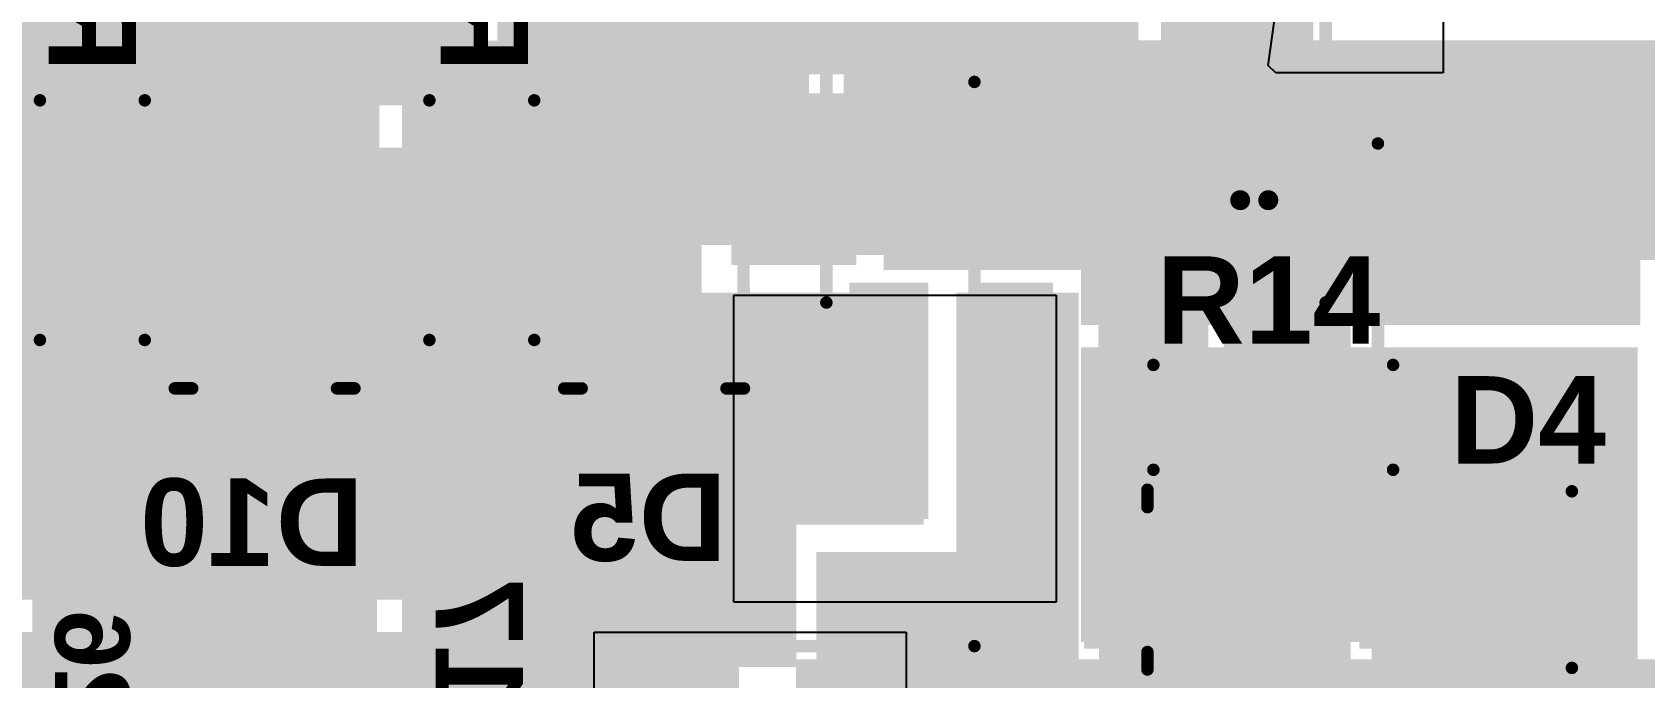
# Model space of a CAD drawing. Header units: millimetres. Extents: x -1.46 to 1.41, y -0.13 to 2.68.
# Drawn here: x 0.405 to 1.051, y 1.408 to 1.666 of the extents above; entities that cross this region are included whole.
import ezdxf

# ---------------------------------------------------------------- set-up
doc = ezdxf.new("R2010")
doc.units = ezdxf.units.MM
doc.header["$MEASUREMENT"] = 0
for name, color, linetype in [('BottomLayer', 5, 'Continuous'), ('BottomOverlay', 54, 'Continuous'), ('BottomPaste', 16, 'Continuous'), ('BottomSolder', 6, 'Continuous'), ('Mechanical2', 216, 'Continuous'), ('TopLayer', 1, 'Continuous'), ('TopOverlay', 2, 'Continuous'), ('TopPaste', 8, 'Continuous'), ('TopSolder', 216, 'Continuous'), ('ViaHoleLayer', 16, 'Continuous')]:
    doc.layers.add(name, color=color, linetype=linetype)
doc.styles.add('Arial', font='arialbd.ttf', dxfattribs={"height": 0.2})

# ---------------------------------------------------------------- blocks, each defined once
blk = doc.blocks.new('CRS01_TE85L_Q_M__B_5')
at = {"layer": 'BottomLayer'}
for points in [[(-0.07874, 0.02362), (-0.0315, 0.02362), (-0.0315, -0.02362), (-0.07874, -0.02362)], [(0.0315, 0.02362), (0.07874, 0.02362), (0.07874, -0.02362), (0.0315, -0.02362)]]:
    blk.add_hatch(color=5, dxfattribs=at).paths.add_polyline_path(points)
at = {"layer": 'BottomOverlay'}
for points in [[(-0.11561, -0.038), (-0.08061, -0.038), (-0.08061, 0.038), (-0.11561, 0.038)], [(-0.08561, 0.025), (-0.058, 0.025), (-0.058, 0.03638), (-0.08561, 0.03638)], [(-0.08561, -0.03638), (-0.058, -0.03638), (-0.058, -0.025), (-0.08561, -0.025)]]:
    blk.add_hatch(color=54, dxfattribs=at).paths.add_polyline_path(points)
at = {"layer": 'BottomPaste'}
for points in [[(-0.07874, 0.02362), (-0.0315, 0.02362), (-0.0315, -0.02362), (-0.07874, -0.02362)], [(0.0315, 0.02362), (0.07874, 0.02362), (0.07874, -0.02362), (0.0315, -0.02362)]]:
    blk.add_hatch(color=16, dxfattribs=at).paths.add_polyline_path(points)
at = {"layer": 'BottomSolder'}
for points in [[(-0.08274, 0.02762), (-0.0275, 0.02762), (-0.0275, -0.02762), (-0.08274, -0.02762)], [(0.0275, 0.02762), (0.08274, 0.02762), (0.08274, -0.02762), (0.0275, -0.02762)]]:
    blk.add_hatch(color=6, dxfattribs=at).paths.add_polyline_path(points)
at = {"layer": 'BottomOverlay', "const_width": 0.005}
for points in [[(-0.11261, 0.03538), (0.05739, 0.036)], [(0.05739, 0.029), (0.05739, 0.036)], [(0.05739, -0.036), (0.05739, -0.029)], [(0.05739, -0.036), (-0.11261, -0.03538)]]:
    blk.add_lwpolyline(points, dxfattribs=at)
at = {"layer": 'BottomOverlay', "const_width": 0.0025}
for points in [[(-0.11386, 0.03538, 1), (-0.11136, 0.03538, 1)], [(0.05614, 0.036, 1), (0.05864, 0.036, 1)], [(0.05614, 0.036, 1), (0.05864, 0.036, 1)], [(0.05614, 0.029, 1), (0.05864, 0.029, 1)], [(0.05614, -0.029, 1), (0.05864, -0.029, 1)], [(-0.11386, -0.03538, 1), (-0.11136, -0.03538, 1)], [(0.05614, -0.036, 1), (0.05864, -0.036, 1)], [(0.05614, -0.036, 1), (0.05864, -0.036, 1)]]:
    blk.add_lwpolyline(points, format="xyb", close=True, dxfattribs=at)
blk = doc.blocks.new('CRS01_TE85L_Q_M__6')
at = {"layer": 'TopLayer'}
for points in [[(-0.07874, 0.02362), (-0.0315, 0.02362), (-0.0315, -0.02362), (-0.07874, -0.02362)], [(0.0315, 0.02362), (0.07874, 0.02362), (0.07874, -0.02362), (0.0315, -0.02362)]]:
    blk.add_hatch(color=1, dxfattribs=at).paths.add_polyline_path(points)
at = {"layer": 'TopOverlay'}
for points in [[(-0.11561, -0.038), (-0.08061, -0.038), (-0.08061, 0.038), (-0.11561, 0.038)], [(-0.08561, 0.025), (-0.058, 0.025), (-0.058, 0.03638), (-0.08561, 0.03638)], [(-0.08561, -0.03638), (-0.058, -0.03638), (-0.058, -0.025), (-0.08561, -0.025)]]:
    blk.add_hatch(color=2, dxfattribs=at).paths.add_polyline_path(points)
at = {"layer": 'TopPaste'}
for points in [[(-0.07874, 0.02362), (-0.0315, 0.02362), (-0.0315, -0.02362), (-0.07874, -0.02362)], [(0.0315, 0.02362), (0.07874, 0.02362), (0.07874, -0.02362), (0.0315, -0.02362)]]:
    blk.add_hatch(color=8, dxfattribs=at).paths.add_polyline_path(points)
at = {"layer": 'TopSolder'}
for points in [[(-0.08274, 0.02762), (-0.0275, 0.02762), (-0.0275, -0.02762), (-0.08274, -0.02762)], [(0.0275, 0.02762), (0.08274, 0.02762), (0.08274, -0.02762), (0.0275, -0.02762)]]:
    blk.add_hatch(color=216, dxfattribs=at).paths.add_polyline_path(points)
at = {"layer": 'TopOverlay', "const_width": 0.005}
for points in [[(0.05739, 0.036), (-0.11261, 0.03538)], [(0.05739, 0.036), (0.05739, 0.029)], [(0.05739, -0.029), (0.05739, -0.036)], [(0.05739, -0.036), (-0.11261, -0.03538)]]:
    blk.add_lwpolyline(points, dxfattribs=at)
at = {"layer": 'TopOverlay', "const_width": 0.0025}
for points in [[(-0.11386, 0.03538, 1), (-0.11136, 0.03538, 1)], [(0.05614, 0.036, 1), (0.05864, 0.036, 1)], [(0.05614, 0.036, 1), (0.05864, 0.036, 1)], [(0.05614, 0.029, 1), (0.05864, 0.029, 1)], [(0.05614, -0.029, 1), (0.05864, -0.029, 1)], [(-0.11386, -0.03538, 1), (-0.11136, -0.03538, 1)], [(0.05614, -0.036, 1), (0.05864, -0.036, 1)], [(0.05614, -0.036, 1), (0.05864, -0.036, 1)]]:
    blk.add_lwpolyline(points, format="xyb", close=True, dxfattribs=at)
blk = doc.blocks.new('B4P_VH_FB_B_LF__SN__B_8')
at = {"layer": 'BottomOverlay', "const_width": 0.005}
for points in [[(-0.321, 0.293), (0.38006, 0.293)], [(0.38006, 0.293), (0.38006, -0.093)]]:
    blk.add_lwpolyline(points, dxfattribs=at)
at = {"layer": 'BottomOverlay', "const_width": 0.0025}
blk.add_lwpolyline([(0.37881, 0.293, 1), (0.38131, 0.293, 1)], format="xyb", close=True, dxfattribs=at)
blk.add_lwpolyline([(0.37881, 0.293, 1), (0.38131, 0.293, 1)], format="xyb", close=True, dxfattribs=at)
blk = doc.blocks.new('RES0603_B_28')
at = {"layer": 'BottomLayer'}
for points in [[(-0.045, -0.0175), (-0.045, 0.0175), (-0.015, 0.0175), (-0.015, -0.0175)], [(0.015, -0.0175), (0.015, 0.0175), (0.045, 0.0175), (0.045, -0.0175)]]:
    blk.add_hatch(color=5, dxfattribs=at).paths.add_polyline_path(points)
at = {"layer": 'BottomPaste'}
for points in [[(-0.045, -0.0175), (-0.045, 0.0175), (-0.015, 0.0175), (-0.015, -0.0175)], [(0.015, -0.0175), (0.015, 0.0175), (0.045, 0.0175), (0.045, -0.0175)]]:
    blk.add_hatch(color=16, dxfattribs=at).paths.add_polyline_path(points)
at = {"layer": 'BottomSolder'}
for points in [[(-0.049, -0.0215), (-0.049, 0.0215), (-0.011, 0.0215), (-0.011, -0.0215)], [(0.011, -0.0215), (0.011, 0.0215), (0.049, 0.0215), (0.049, -0.0215)]]:
    blk.add_hatch(color=6, dxfattribs=at).paths.add_polyline_path(points)
at = {"layer": 'BottomOverlay', "const_width": 0.005}
for points in [[(-0.048, -0.021), (-0.048, 0.021)], [(0.048, 0.021), (-0.048, 0.021)], [(0.048, -0.021), (0.048, 0.021)], [(0.048, -0.021), (-0.048, -0.021)]]:
    blk.add_lwpolyline(points, dxfattribs=at)
at = {"layer": 'BottomOverlay', "const_width": 0.0025}
for points in [[(-0.04925, 0.021, 1), (-0.04675, 0.021, 1)], [(-0.04925, 0.021, 1), (-0.04675, 0.021, 1)], [(0.04675, 0.021, 1), (0.04925, 0.021, 1)], [(0.04675, 0.021, 1), (0.04925, 0.021, 1)], [(-0.04925, -0.021, 1), (-0.04675, -0.021, 1)], [(-0.04925, -0.021, 1), (-0.04675, -0.021, 1)], [(0.04675, -0.021, 1), (0.04925, -0.021, 1)], [(0.04675, -0.021, 1), (0.04925, -0.021, 1)]]:
    blk.add_lwpolyline(points, format="xyb", close=True, dxfattribs=at)
blk = doc.blocks.new('RES0603_B_32')
at = {"layer": 'BottomLayer'}
for points in [[(-0.045, -0.0175), (-0.045, 0.0175), (-0.015, 0.0175), (-0.015, -0.0175)], [(0.015, -0.0175), (0.015, 0.0175), (0.045, 0.0175), (0.045, -0.0175)]]:
    blk.add_hatch(color=5, dxfattribs=at).paths.add_polyline_path(points)
at = {"layer": 'BottomPaste'}
for points in [[(-0.045, -0.0175), (-0.045, 0.0175), (-0.015, 0.0175), (-0.015, -0.0175)], [(0.015, -0.0175), (0.015, 0.0175), (0.045, 0.0175), (0.045, -0.0175)]]:
    blk.add_hatch(color=16, dxfattribs=at).paths.add_polyline_path(points)
at = {"layer": 'BottomSolder'}
for points in [[(-0.049, -0.0215), (-0.049, 0.0215), (-0.011, 0.0215), (-0.011, -0.0215)], [(0.011, -0.0215), (0.011, 0.0215), (0.049, 0.0215), (0.049, -0.0215)]]:
    blk.add_hatch(color=6, dxfattribs=at).paths.add_polyline_path(points)
at = {"layer": 'BottomOverlay', "const_width": 0.005}
for points in [[(-0.048, -0.021), (-0.048, 0.021)], [(0.048, 0.021), (-0.048, 0.021)], [(0.048, -0.021), (0.048, 0.021)], [(0.048, -0.021), (-0.048, -0.021)]]:
    blk.add_lwpolyline(points, dxfattribs=at)
at = {"layer": 'BottomOverlay', "const_width": 0.0025}
for points in [[(-0.04925, 0.021, 1), (-0.04675, 0.021, 1)], [(-0.04925, 0.021, 1), (-0.04675, 0.021, 1)], [(0.04675, 0.021, 1), (0.04925, 0.021, 1)], [(0.04675, 0.021, 1), (0.04925, 0.021, 1)], [(-0.04925, -0.021, 1), (-0.04675, -0.021, 1)], [(-0.04925, -0.021, 1), (-0.04675, -0.021, 1)], [(0.04675, -0.021, 1), (0.04925, -0.021, 1)], [(0.04675, -0.021, 1), (0.04925, -0.021, 1)]]:
    blk.add_lwpolyline(points, format="xyb", close=True, dxfattribs=at)
blk = doc.blocks.new('RES0603_33')
at = {"layer": 'TopLayer'}
for points in [[(-0.015, 0.0175), (-0.015, -0.0175), (-0.045, -0.0175), (-0.045, 0.0175)], [(0.045, 0.0175), (0.045, -0.0175), (0.015, -0.0175), (0.015, 0.0175)]]:
    blk.add_hatch(color=1, dxfattribs=at).paths.add_polyline_path(points)
at = {"layer": 'TopPaste'}
for points in [[(-0.015, 0.0175), (-0.015, -0.0175), (-0.045, -0.0175), (-0.045, 0.0175)], [(0.045, 0.0175), (0.045, -0.0175), (0.015, -0.0175), (0.015, 0.0175)]]:
    blk.add_hatch(color=8, dxfattribs=at).paths.add_polyline_path(points)
at = {"layer": 'TopSolder'}
for points in [[(-0.011, 0.0215), (-0.011, -0.0215), (-0.049, -0.0215), (-0.049, 0.0215)], [(0.049, 0.0215), (0.049, -0.0215), (0.011, -0.0215), (0.011, 0.0215)]]:
    blk.add_hatch(color=216, dxfattribs=at).paths.add_polyline_path(points)
at = {"layer": 'TopOverlay', "const_width": 0.005}
for points in [[(-0.048, 0.021), (0.048, 0.021)], [(-0.048, -0.021), (-0.048, 0.021)], [(0.048, -0.021), (0.048, 0.021)], [(-0.048, -0.021), (0.048, -0.021)]]:
    blk.add_lwpolyline(points, dxfattribs=at)
at = {"layer": 'TopOverlay', "const_width": 0.0025}
for points in [[(-0.04925, 0.021, 1), (-0.04675, 0.021, 1)], [(-0.04925, 0.021, 1), (-0.04675, 0.021, 1)], [(0.04675, 0.021, 1), (0.04925, 0.021, 1)], [(0.04675, 0.021, 1), (0.04925, 0.021, 1)], [(-0.04925, -0.021, 1), (-0.04675, -0.021, 1)], [(-0.04925, -0.021, 1), (-0.04675, -0.021, 1)], [(0.04675, -0.021, 1), (0.04925, -0.021, 1)], [(0.04675, -0.021, 1), (0.04925, -0.021, 1)]]:
    blk.add_lwpolyline(points, format="xyb", close=True, dxfattribs=at)
blk = doc.blocks.new('AO4882_MS_B_36')
at = {"layer": 'BottomLayer'}
for points in [[(-0.14567, 0.08681), (-0.05906, 0.08681), (-0.05906, 0.06319), (-0.14567, 0.06319)], [(0.05906, 0.08681), (0.14567, 0.08681), (0.14567, 0.06319), (0.05906, 0.06319)], [(-0.14567, 0.03681), (-0.05906, 0.03681), (-0.05906, 0.01319), (-0.14567, 0.01319)], [(0.05906, 0.03681), (0.14567, 0.03681), (0.14567, 0.01319), (0.05906, 0.01319)], [(-0.14567, -0.01319), (-0.05906, -0.01319), (-0.05906, -0.03681), (-0.14567, -0.03681)], [(0.05906, -0.01319), (0.14567, -0.01319), (0.14567, -0.03681), (0.05906, -0.03681)], [(-0.14567, -0.06319), (-0.05906, -0.06319), (-0.05906, -0.08681), (-0.14567, -0.08681)], [(0.05906, -0.06319), (0.14567, -0.06319), (0.14567, -0.08681), (0.05906, -0.08681)]]:
    blk.add_hatch(color=5, dxfattribs=at).paths.add_polyline_path(points)
at = {"layer": 'BottomPaste'}
for points in [[(-0.14567, 0.08681), (-0.05906, 0.08681), (-0.05906, 0.06319), (-0.14567, 0.06319)], [(0.05906, 0.08681), (0.14567, 0.08681), (0.14567, 0.06319), (0.05906, 0.06319)], [(-0.14567, 0.03681), (-0.05906, 0.03681), (-0.05906, 0.01319), (-0.14567, 0.01319)], [(0.05906, 0.03681), (0.14567, 0.03681), (0.14567, 0.01319), (0.05906, 0.01319)], [(-0.14567, -0.01319), (-0.05906, -0.01319), (-0.05906, -0.03681), (-0.14567, -0.03681)], [(0.05906, -0.01319), (0.14567, -0.01319), (0.14567, -0.03681), (0.05906, -0.03681)], [(-0.14567, -0.06319), (-0.05906, -0.06319), (-0.05906, -0.08681), (-0.14567, -0.08681)], [(0.05906, -0.06319), (0.14567, -0.06319), (0.14567, -0.08681), (0.05906, -0.08681)]]:
    blk.add_hatch(color=16, dxfattribs=at).paths.add_polyline_path(points)
at = {"layer": 'BottomSolder'}
for points in [[(-0.14967, 0.09081), (-0.05506, 0.09081), (-0.05506, 0.05919), (-0.14967, 0.05919)], [(0.05506, 0.09081), (0.14967, 0.09081), (0.14967, 0.05919), (0.05506, 0.05919)], [(-0.14967, 0.04081), (-0.05506, 0.04081), (-0.05506, 0.00919), (-0.14967, 0.00919)], [(0.05506, 0.04081), (0.14967, 0.04081), (0.14967, 0.00919), (0.05506, 0.00919)], [(-0.14967, -0.00919), (-0.05506, -0.00919), (-0.05506, -0.04081), (-0.14967, -0.04081)], [(0.05506, -0.00919), (0.14967, -0.00919), (0.14967, -0.04081), (0.05506, -0.04081)], [(-0.14967, -0.05919), (-0.05506, -0.05919), (-0.05506, -0.09081), (-0.14967, -0.09081)], [(0.05506, -0.05919), (0.14967, -0.05919), (0.14967, -0.09081), (0.05506, -0.09081)]]:
    blk.add_hatch(color=6, dxfattribs=at).paths.add_polyline_path(points)
at = {"layer": 'BottomOverlay', "const_width": 0.005}
for points in [[(-0.063, 0.1), (0.066, 0.1)], [(-0.063, -0.1), (0.066, -0.1)]]:
    blk.add_lwpolyline(points, dxfattribs=at)
at = {"layer": 'BottomOverlay'}
for points, const_width in [([(-0.06425, 0.1, 1), (-0.06175, 0.1, 1)], 0.0025), ([(0.06475, 0.1, 1), (0.06725, 0.1, 1)], 0.0025), ([(-0.15371, -0.077, 1), (-0.16836, -0.077, 1)], 0.01), ([(-0.17086, -0.077, 1), (-0.16586, -0.077, 1)], 0.005), ([(-0.15621, -0.077, 1), (-0.15121, -0.077, 1)], 0.005), ([(-0.06425, -0.1, 1), (-0.06175, -0.1, 1)], 0.0025), ([(0.06475, -0.1, 1), (0.06725, -0.1, 1)], 0.0025)]:
    blk.add_lwpolyline(points, format="xyb", close=True, dxfattribs=dict(at, const_width=const_width))
blk = doc.blocks.new('AO4882_MS_B_37')
at = {"layer": 'BottomLayer'}
for points in [[(-0.14567, 0.08681), (-0.05906, 0.08681), (-0.05906, 0.06319), (-0.14567, 0.06319)], [(0.05906, 0.08681), (0.14567, 0.08681), (0.14567, 0.06319), (0.05906, 0.06319)], [(-0.14567, 0.03681), (-0.05906, 0.03681), (-0.05906, 0.01319), (-0.14567, 0.01319)], [(0.05906, 0.03681), (0.14567, 0.03681), (0.14567, 0.01319), (0.05906, 0.01319)], [(-0.14567, -0.01319), (-0.05906, -0.01319), (-0.05906, -0.03681), (-0.14567, -0.03681)], [(0.05906, -0.01319), (0.14567, -0.01319), (0.14567, -0.03681), (0.05906, -0.03681)], [(-0.14567, -0.06319), (-0.05906, -0.06319), (-0.05906, -0.08681), (-0.14567, -0.08681)], [(0.05906, -0.06319), (0.14567, -0.06319), (0.14567, -0.08681), (0.05906, -0.08681)]]:
    blk.add_hatch(color=5, dxfattribs=at).paths.add_polyline_path(points)
at = {"layer": 'BottomPaste'}
for points in [[(-0.14567, 0.08681), (-0.05906, 0.08681), (-0.05906, 0.06319), (-0.14567, 0.06319)], [(0.05906, 0.08681), (0.14567, 0.08681), (0.14567, 0.06319), (0.05906, 0.06319)], [(-0.14567, 0.03681), (-0.05906, 0.03681), (-0.05906, 0.01319), (-0.14567, 0.01319)], [(0.05906, 0.03681), (0.14567, 0.03681), (0.14567, 0.01319), (0.05906, 0.01319)], [(-0.14567, -0.01319), (-0.05906, -0.01319), (-0.05906, -0.03681), (-0.14567, -0.03681)], [(0.05906, -0.01319), (0.14567, -0.01319), (0.14567, -0.03681), (0.05906, -0.03681)], [(-0.14567, -0.06319), (-0.05906, -0.06319), (-0.05906, -0.08681), (-0.14567, -0.08681)], [(0.05906, -0.06319), (0.14567, -0.06319), (0.14567, -0.08681), (0.05906, -0.08681)]]:
    blk.add_hatch(color=16, dxfattribs=at).paths.add_polyline_path(points)
at = {"layer": 'BottomSolder'}
for points in [[(-0.14967, 0.09081), (-0.05506, 0.09081), (-0.05506, 0.05919), (-0.14967, 0.05919)], [(0.05506, 0.09081), (0.14967, 0.09081), (0.14967, 0.05919), (0.05506, 0.05919)], [(-0.14967, 0.04081), (-0.05506, 0.04081), (-0.05506, 0.00919), (-0.14967, 0.00919)], [(0.05506, 0.04081), (0.14967, 0.04081), (0.14967, 0.00919), (0.05506, 0.00919)], [(-0.14967, -0.00919), (-0.05506, -0.00919), (-0.05506, -0.04081), (-0.14967, -0.04081)], [(0.05506, -0.00919), (0.14967, -0.00919), (0.14967, -0.04081), (0.05506, -0.04081)], [(-0.14967, -0.05919), (-0.05506, -0.05919), (-0.05506, -0.09081), (-0.14967, -0.09081)], [(0.05506, -0.05919), (0.14967, -0.05919), (0.14967, -0.09081), (0.05506, -0.09081)]]:
    blk.add_hatch(color=6, dxfattribs=at).paths.add_polyline_path(points)
at = {"layer": 'BottomOverlay', "const_width": 0.005}
for points in [[(-0.063, 0.1), (0.066, 0.1)], [(-0.063, -0.1), (0.066, -0.1)]]:
    blk.add_lwpolyline(points, dxfattribs=at)
at = {"layer": 'BottomOverlay'}
for points, const_width in [([(-0.06425, 0.1, 1), (-0.06175, 0.1, 1)], 0.0025), ([(0.06475, 0.1, 1), (0.06725, 0.1, 1)], 0.0025), ([(-0.15371, -0.077, 1), (-0.16836, -0.077, 1)], 0.01), ([(-0.17086, -0.077, 1), (-0.16586, -0.077, 1)], 0.005), ([(-0.15621, -0.077, 1), (-0.15121, -0.077, 1)], 0.005), ([(-0.06425, -0.1, 1), (-0.06175, -0.1, 1)], 0.0025), ([(0.06475, -0.1, 1), (0.06725, -0.1, 1)], 0.0025)]:
    blk.add_lwpolyline(points, format="xyb", close=True, dxfattribs=dict(at, const_width=const_width))
blk = doc.blocks.new('CRS01_TE85L_Q_M__B_43')
at = {"layer": 'BottomLayer'}
for points in [[(-0.07874, 0.02362), (-0.0315, 0.02362), (-0.0315, -0.02362), (-0.07874, -0.02362)], [(0.0315, 0.02362), (0.07874, 0.02362), (0.07874, -0.02362), (0.0315, -0.02362)]]:
    blk.add_hatch(color=5, dxfattribs=at).paths.add_polyline_path(points)
at = {"layer": 'BottomOverlay'}
for points in [[(-0.11559, -0.038), (-0.08059, -0.038), (-0.08059, 0.038), (-0.11559, 0.038)], [(-0.08561, 0.025), (-0.058, 0.025), (-0.058, 0.03638), (-0.08561, 0.03638)], [(-0.08561, -0.03638), (-0.058, -0.03638), (-0.058, -0.025), (-0.08561, -0.025)]]:
    blk.add_hatch(color=54, dxfattribs=at).paths.add_polyline_path(points)
at = {"layer": 'BottomPaste'}
for points in [[(-0.07874, 0.02362), (-0.0315, 0.02362), (-0.0315, -0.02362), (-0.07874, -0.02362)], [(0.0315, 0.02362), (0.07874, 0.02362), (0.07874, -0.02362), (0.0315, -0.02362)]]:
    blk.add_hatch(color=16, dxfattribs=at).paths.add_polyline_path(points)
at = {"layer": 'BottomSolder'}
for points in [[(-0.08274, 0.02762), (-0.0275, 0.02762), (-0.0275, -0.02762), (-0.08274, -0.02762)], [(0.0275, 0.02762), (0.08274, 0.02762), (0.08274, -0.02762), (0.0275, -0.02762)]]:
    blk.add_hatch(color=6, dxfattribs=at).paths.add_polyline_path(points)
at = {"layer": 'BottomOverlay', "const_width": 0.005}
for points in [[(-0.11261, 0.03538), (0.05739, 0.036)], [(0.05739, 0.029), (0.05739, 0.036)], [(0.05739, -0.036), (0.05739, -0.029)], [(0.05739, -0.036), (-0.11261, -0.03538)]]:
    blk.add_lwpolyline(points, dxfattribs=at)
at = {"layer": 'BottomOverlay', "const_width": 0.0025}
for points in [[(-0.11386, 0.03538, 1), (-0.11136, 0.03538, 1)], [(0.05614, 0.036, 1), (0.05864, 0.036, 1)], [(0.05614, 0.036, 1), (0.05864, 0.036, 1)], [(0.05614, 0.029, 1), (0.05864, 0.029, 1)], [(0.05614, -0.029, 1), (0.05864, -0.029, 1)], [(-0.11386, -0.03538, 1), (-0.11136, -0.03538, 1)], [(0.05614, -0.036, 1), (0.05864, -0.036, 1)], [(0.05614, -0.036, 1), (0.05864, -0.036, 1)]]:
    blk.add_lwpolyline(points, format="xyb", close=True, dxfattribs=at)
blk = doc.blocks.new('VT1H471MI135000CE0_106')
at = {"layer": 'TopLayer'}
for points in [[(-0.32461, 0.03445), (-0.08051, 0.03445), (-0.08051, -0.03445), (-0.32461, -0.03445)], [(0.08051, 0.03445), (0.32461, 0.03445), (0.32461, -0.03445), (0.08051, -0.03445)]]:
    blk.add_hatch(color=1, dxfattribs=at).paths.add_polyline_path(points)
at = {"layer": 'TopPaste'}
for points in [[(-0.32461, 0.03445), (-0.08051, 0.03445), (-0.08051, -0.03445), (-0.32461, -0.03445)], [(0.08051, 0.03445), (0.32461, 0.03445), (0.32461, -0.03445), (0.08051, -0.03445)]]:
    blk.add_hatch(color=8, dxfattribs=at).paths.add_polyline_path(points)
at = {"layer": 'TopSolder'}
for points in [[(-0.32861, 0.03845), (-0.07651, 0.03845), (-0.07651, -0.03845), (-0.32861, -0.03845)], [(0.07651, 0.03845), (0.32861, 0.03845), (0.32861, -0.03845), (0.07651, -0.03845)]]:
    blk.add_hatch(color=216, dxfattribs=at).paths.add_polyline_path(points)
at = {"layer": 'TopOverlay', "const_width": 0.005}
for points in [[(0.26758, -0.268), (0.26758, -0.042)], [(-0.13578, -0.268), (0.26758, -0.268)]]:
    blk.add_lwpolyline(points, dxfattribs=at)
at = {"layer": 'TopOverlay', "const_width": 0.0025}
for points in [[(0.26633, -0.042, 1), (0.26883, -0.042, 1)], [(0.26633, -0.268, 1), (0.26883, -0.268, 1)], [(0.26633, -0.268, 1), (0.26883, -0.268, 1)]]:
    blk.add_lwpolyline(points, format="xyb", close=True, dxfattribs=at)

msp = doc.modelspace()

# ---------------------------------------------------------------- hatches: boundary and pattern name
at = {"layer": 'BottomLayer'}
for points in [[(0.188, 1.60296), (0.544, 1.60296), (0.544, 1.66296), (0.188, 1.66296)], [(0.553, 1.60296), (0.712, 1.60296), (0.712, 1.66296), (0.553, 1.66296)], [(0.616, 1.581), (0.716, 1.581), (0.716, 1.66296), (0.616, 1.66296)], [(0.73, 1.577), (0.933, 1.577), (0.933, 1.663), (0.73, 1.663)], [(0.916, 1.62), (1.169, 1.62), (1.169, 1.663), (0.916, 1.663)], [(0.919, 1.575), (1.169, 1.575), (1.169, 1.638), (0.919, 1.638)], [(0.885, 1.419), (0.933, 1.419), (0.933, 1.627), (0.885, 1.627)], [(0.405, 1.411), (0.543, 1.411), (0.543, 1.59), (0.405, 1.59)], [(0.553, 1.423), (0.607, 1.423), (0.607, 1.589), (0.553, 1.589)], [(0.832, 1.435), (0.876, 1.435), (0.876, 1.564), (0.832, 1.564)], [(0.762, 1.469), (0.762, 1.562), (0.599, 1.562), (0.599, 1.469)], [(0.775, 1.419), (0.824, 1.419), (0.824, 1.562), (0.775, 1.562)], [(0.553, 1.412), (0.711, 1.412), (0.711, 1.555), (0.553, 1.555)], [(0.946, 1.337), (1.048, 1.337), (1.048, 1.507), (0.946, 1.507)], [(0.719, 1.339), (0.824, 1.339), (0.824, 1.458), (0.719, 1.458)], [(0.834, 1.339), (0.933, 1.339), (0.933, 1.426), (0.834, 1.426)]]:
    msp.add_hatch(color=5, dxfattribs=at).paths.add_polyline_path(points)
h = msp.add_hatch(color=5, dxfattribs=at)
edge = h.paths.add_edge_path()
edge.add_arc((0.701, 1.596), 0.01181, 0, 360)
h = msp.add_hatch(color=5, dxfattribs=at)
edge = h.paths.add_edge_path()
edge.add_arc((0.763, 1.594), 0.01181, 0, 360)
h = msp.add_hatch(color=5, dxfattribs=at)
edge = h.paths.add_edge_path()
edge.add_arc((0.78986, 1.594), 0.01181, 0, 360)
h = msp.add_hatch(color=5, dxfattribs=at)
edge = h.paths.add_edge_path()
edge.add_arc((0.81671, 1.594), 0.01181, 0, 360)
h = msp.add_hatch(color=5, dxfattribs=at)
edge = h.paths.add_edge_path()
edge.add_arc((0.84357, 1.594), 0.01181, 0, 360)
h = msp.add_hatch(color=5, dxfattribs=at)
edge = h.paths.add_edge_path()
edge.add_arc((0.87043, 1.594), 0.01181, 0, 360)
h = msp.add_hatch(color=5, dxfattribs=at)
edge = h.paths.add_edge_path()
edge.add_arc((0.89729, 1.594), 0.01181, 0, 360)
h = msp.add_hatch(color=5, dxfattribs=at)
edge = h.paths.add_edge_path()
edge.add_arc((0.92414, 1.594), 0.01181, 0, 360)
h = msp.add_hatch(color=5, dxfattribs=at)
edge = h.paths.add_edge_path()
edge.add_arc((0.951, 1.594), 0.01181, 0, 360)
h = msp.add_hatch(color=5, dxfattribs=at)
edge = h.paths.add_edge_path()
edge.add_arc((0.97786, 1.594), 0.01181, 0, 360)
h = msp.add_hatch(color=5, dxfattribs=at)
edge = h.paths.add_edge_path()
edge.add_arc((1.00471, 1.594), 0.01181, 0, 360)
h = msp.add_hatch(color=5, dxfattribs=at)
edge = h.paths.add_edge_path()
edge.add_arc((1.03157, 1.594), 0.01181, 0, 360)
h = msp.add_hatch(color=5, dxfattribs=at)
edge = h.paths.add_edge_path()
edge.add_arc((0.801, 1.543), 0.01181, 0, 360)
h = msp.add_hatch(color=5, dxfattribs=at)
edge = h.paths.add_edge_path()
edge.add_arc((0.801, 1.517), 0.01181, 0, 360)
h = msp.add_hatch(color=5, dxfattribs=at)
edge = h.paths.add_edge_path()
edge.add_arc((1.034, 1.484), 0.01181, 0, 360)
h = msp.add_hatch(color=5, dxfattribs=at)
edge = h.paths.add_edge_path()
edge.add_arc((1.034, 1.459), 0.01181, 0, 360)
h = msp.add_hatch(color=5, dxfattribs=at)
edge = h.paths.add_edge_path()
edge.add_arc((0.856, 1.45), 0.01181, 0, 360)
h = msp.add_hatch(color=5, dxfattribs=at)
edge = h.paths.add_edge_path()
edge.add_arc((1.034, 1.434), 0.01181, 0, 360)
at = {"layer": 'BottomSolder'}
h = msp.add_hatch(color=6, dxfattribs=at)
edge = h.paths.add_edge_path()
edge.add_arc((0.701, 1.596), 0.00591, 0, 360)
h = msp.add_hatch(color=6, dxfattribs=at)
edge = h.paths.add_edge_path()
edge.add_arc((0.763, 1.594), 0.00591, 0, 360)
h = msp.add_hatch(color=6, dxfattribs=at)
edge = h.paths.add_edge_path()
edge.add_arc((0.78986, 1.594), 0.00591, 0, 360)
h = msp.add_hatch(color=6, dxfattribs=at)
edge = h.paths.add_edge_path()
edge.add_arc((0.81671, 1.594), 0.00591, 0, 360)
h = msp.add_hatch(color=6, dxfattribs=at)
edge = h.paths.add_edge_path()
edge.add_arc((0.84357, 1.594), 0.00591, 0, 360)
h = msp.add_hatch(color=6, dxfattribs=at)
edge = h.paths.add_edge_path()
edge.add_arc((0.87043, 1.594), 0.00591, 0, 360)
h = msp.add_hatch(color=6, dxfattribs=at)
edge = h.paths.add_edge_path()
edge.add_arc((0.89729, 1.594), 0.00591, 0, 360)
h = msp.add_hatch(color=6, dxfattribs=at)
edge = h.paths.add_edge_path()
edge.add_arc((0.92414, 1.594), 0.00591, 0, 360)
h = msp.add_hatch(color=6, dxfattribs=at)
edge = h.paths.add_edge_path()
edge.add_arc((0.951, 1.594), 0.00591, 0, 360)
h = msp.add_hatch(color=6, dxfattribs=at)
edge = h.paths.add_edge_path()
edge.add_arc((0.97786, 1.594), 0.00591, 0, 360)
h = msp.add_hatch(color=6, dxfattribs=at)
edge = h.paths.add_edge_path()
edge.add_arc((1.00471, 1.594), 0.00591, 0, 360)
h = msp.add_hatch(color=6, dxfattribs=at)
edge = h.paths.add_edge_path()
edge.add_arc((1.03157, 1.594), 0.00591, 0, 360)
h = msp.add_hatch(color=6, dxfattribs=at)
edge = h.paths.add_edge_path()
edge.add_arc((0.801, 1.543), 0.00591, 0, 360)
h = msp.add_hatch(color=6, dxfattribs=at)
edge = h.paths.add_edge_path()
edge.add_arc((0.801, 1.517), 0.00591, 0, 360)
h = msp.add_hatch(color=6, dxfattribs=at)
edge = h.paths.add_edge_path()
edge.add_arc((1.034, 1.484), 0.00591, 0, 360)
h = msp.add_hatch(color=6, dxfattribs=at)
edge = h.paths.add_edge_path()
edge.add_arc((1.034, 1.459), 0.00591, 0, 360)
h = msp.add_hatch(color=6, dxfattribs=at)
edge = h.paths.add_edge_path()
edge.add_arc((0.856, 1.45), 0.00591, 0, 360)
h = msp.add_hatch(color=6, dxfattribs=at)
edge = h.paths.add_edge_path()
edge.add_arc((1.034, 1.434), 0.00591, 0, 360)
at = {"layer": 'TopLayer'}
for points in [[(0.594, 1.64937), (0.848, 1.64937), (0.848, 1.835), (0.594, 1.835)], [(0.474, 1.637), (0.582, 1.637), (0.582, 1.834), (0.474, 1.834)], [(0.19, 1.637), (0.46229, 1.637), (0.46229, 1.781), (0.19, 1.781)], [(0.857, 1.65), (0.918, 1.65), (0.918, 1.765), (0.857, 1.765)], [(0.685, 1.64175), (0.685, 1.61875), (1.166, 1.61875), (1.166, 1.64175)], [(0.685, 1.573), (0.735, 1.573), (0.735, 1.635), (0.685, 1.635)], [(0.354, 1.547), (0.673, 1.547), (0.673, 1.62), (0.354, 1.62)], [(0.746, 1.611), (0.746, 1.571), (1.049, 1.571), (1.049, 1.611)], [(1.049, 1.585), (0.825, 1.585), (0.825, 1.549), (1.049, 1.549)], [(0.354, 1.439), (0.673, 1.439), (0.673, 1.572), (0.354, 1.572)], [(0.825, 1.422), (0.898, 1.422), (0.898, 1.54), (0.825, 1.54)], [(1.048, 1.54), (0.913, 1.54), (0.913, 1.422), (1.048, 1.422)], [(0.916, 1.423), (1.048, 1.423), (1.048, 1.48), (0.916, 1.48)], [(0.203, 1.366), (0.688, 1.366), (0.688, 1.426), (0.203, 1.426)], [(0.71081, 1.415), (0.71081, 1.376), (1.107, 1.376), (1.107, 1.415)]]:
    msp.add_hatch(color=1, dxfattribs=at).paths.add_polyline_path(points)
h = msp.add_hatch(color=1, dxfattribs=at)
edge = h.paths.add_edge_path()
edge.add_arc((0.701, 1.596), 0.01181, 0, 360)
h = msp.add_hatch(color=1, dxfattribs=at)
edge = h.paths.add_edge_path()
edge.add_arc((0.763, 1.594), 0.01181, 0, 360)
h = msp.add_hatch(color=1, dxfattribs=at)
edge = h.paths.add_edge_path()
edge.add_arc((0.78986, 1.594), 0.01181, 0, 360)
h = msp.add_hatch(color=1, dxfattribs=at)
edge = h.paths.add_edge_path()
edge.add_arc((0.81671, 1.594), 0.01181, 0, 360)
h = msp.add_hatch(color=1, dxfattribs=at)
edge = h.paths.add_edge_path()
edge.add_arc((0.84357, 1.594), 0.01181, 0, 360)
h = msp.add_hatch(color=1, dxfattribs=at)
edge = h.paths.add_edge_path()
edge.add_arc((0.87043, 1.594), 0.01181, 0, 360)
h = msp.add_hatch(color=1, dxfattribs=at)
edge = h.paths.add_edge_path()
edge.add_arc((0.89729, 1.594), 0.01181, 0, 360)
h = msp.add_hatch(color=1, dxfattribs=at)
edge = h.paths.add_edge_path()
edge.add_arc((0.92414, 1.594), 0.01181, 0, 360)
h = msp.add_hatch(color=1, dxfattribs=at)
edge = h.paths.add_edge_path()
edge.add_arc((0.951, 1.594), 0.01181, 0, 360)
h = msp.add_hatch(color=1, dxfattribs=at)
edge = h.paths.add_edge_path()
edge.add_arc((0.97786, 1.594), 0.01181, 0, 360)
h = msp.add_hatch(color=1, dxfattribs=at)
edge = h.paths.add_edge_path()
edge.add_arc((1.00471, 1.594), 0.01181, 0, 360)
h = msp.add_hatch(color=1, dxfattribs=at)
edge = h.paths.add_edge_path()
edge.add_arc((1.03157, 1.594), 0.01181, 0, 360)
h = msp.add_hatch(color=1, dxfattribs=at)
edge = h.paths.add_edge_path()
edge.add_arc((0.801, 1.543), 0.01181, 0, 360)
h = msp.add_hatch(color=1, dxfattribs=at)
edge = h.paths.add_edge_path()
edge.add_arc((0.801, 1.517), 0.01181, 0, 360)
h = msp.add_hatch(color=1, dxfattribs=at)
edge = h.paths.add_edge_path()
edge.add_arc((1.034, 1.484), 0.01181, 0, 360)
h = msp.add_hatch(color=1, dxfattribs=at)
edge = h.paths.add_edge_path()
edge.add_arc((1.034, 1.459), 0.01181, 0, 360)
h = msp.add_hatch(color=1, dxfattribs=at)
edge = h.paths.add_edge_path()
edge.add_arc((0.856, 1.45), 0.01181, 0, 360)
h = msp.add_hatch(color=1, dxfattribs=at)
edge = h.paths.add_edge_path()
edge.add_arc((1.034, 1.434), 0.01181, 0, 360)
at = {"layer": 'TopSolder'}
h = msp.add_hatch(color=216, dxfattribs=at)
edge = h.paths.add_edge_path()
edge.add_arc((0.701, 1.596), 0.00591, 0, 360)
h = msp.add_hatch(color=216, dxfattribs=at)
edge = h.paths.add_edge_path()
edge.add_arc((0.763, 1.594), 0.00591, 0, 360)
h = msp.add_hatch(color=216, dxfattribs=at)
edge = h.paths.add_edge_path()
edge.add_arc((0.78986, 1.594), 0.00591, 0, 360)
h = msp.add_hatch(color=216, dxfattribs=at)
edge = h.paths.add_edge_path()
edge.add_arc((0.81671, 1.594), 0.00591, 0, 360)
h = msp.add_hatch(color=216, dxfattribs=at)
edge = h.paths.add_edge_path()
edge.add_arc((0.84357, 1.594), 0.00591, 0, 360)
h = msp.add_hatch(color=216, dxfattribs=at)
edge = h.paths.add_edge_path()
edge.add_arc((0.87043, 1.594), 0.00591, 0, 360)
h = msp.add_hatch(color=216, dxfattribs=at)
edge = h.paths.add_edge_path()
edge.add_arc((0.89729, 1.594), 0.00591, 0, 360)
h = msp.add_hatch(color=216, dxfattribs=at)
edge = h.paths.add_edge_path()
edge.add_arc((0.92414, 1.594), 0.00591, 0, 360)
h = msp.add_hatch(color=216, dxfattribs=at)
edge = h.paths.add_edge_path()
edge.add_arc((0.951, 1.594), 0.00591, 0, 360)
h = msp.add_hatch(color=216, dxfattribs=at)
edge = h.paths.add_edge_path()
edge.add_arc((0.97786, 1.594), 0.00591, 0, 360)
h = msp.add_hatch(color=216, dxfattribs=at)
edge = h.paths.add_edge_path()
edge.add_arc((1.00471, 1.594), 0.00591, 0, 360)
h = msp.add_hatch(color=216, dxfattribs=at)
edge = h.paths.add_edge_path()
edge.add_arc((1.03157, 1.594), 0.00591, 0, 360)
h = msp.add_hatch(color=216, dxfattribs=at)
edge = h.paths.add_edge_path()
edge.add_arc((0.801, 1.543), 0.00591, 0, 360)
h = msp.add_hatch(color=216, dxfattribs=at)
edge = h.paths.add_edge_path()
edge.add_arc((0.801, 1.517), 0.00591, 0, 360)
h = msp.add_hatch(color=216, dxfattribs=at)
edge = h.paths.add_edge_path()
edge.add_arc((1.034, 1.484), 0.00591, 0, 360)
h = msp.add_hatch(color=216, dxfattribs=at)
edge = h.paths.add_edge_path()
edge.add_arc((1.034, 1.459), 0.00591, 0, 360)
h = msp.add_hatch(color=216, dxfattribs=at)
edge = h.paths.add_edge_path()
edge.add_arc((0.856, 1.45), 0.00591, 0, 360)
h = msp.add_hatch(color=216, dxfattribs=at)
edge = h.paths.add_edge_path()
edge.add_arc((1.034, 1.434), 0.00591, 0, 360)
at = {"layer": 'ViaHoleLayer'}
h = msp.add_hatch(color=16, dxfattribs=at)
edge = h.paths.add_edge_path()
edge.add_arc((0.701, 1.596), 0.00591, 0, 360)
h = msp.add_hatch(color=16, dxfattribs=at)
edge = h.paths.add_edge_path()
edge.add_arc((0.763, 1.594), 0.00591, 0, 360)
h = msp.add_hatch(color=16, dxfattribs=at)
edge = h.paths.add_edge_path()
edge.add_arc((0.78986, 1.594), 0.00591, 0, 360)
h = msp.add_hatch(color=16, dxfattribs=at)
edge = h.paths.add_edge_path()
edge.add_arc((0.81671, 1.594), 0.00591, 0, 360)
h = msp.add_hatch(color=16, dxfattribs=at)
edge = h.paths.add_edge_path()
edge.add_arc((0.84357, 1.594), 0.00591, 0, 360)
h = msp.add_hatch(color=16, dxfattribs=at)
edge = h.paths.add_edge_path()
edge.add_arc((0.87043, 1.594), 0.00591, 0, 360)
h = msp.add_hatch(color=16, dxfattribs=at)
edge = h.paths.add_edge_path()
edge.add_arc((0.89729, 1.594), 0.00591, 0, 360)
h = msp.add_hatch(color=16, dxfattribs=at)
edge = h.paths.add_edge_path()
edge.add_arc((0.92414, 1.594), 0.00591, 0, 360)
h = msp.add_hatch(color=16, dxfattribs=at)
edge = h.paths.add_edge_path()
edge.add_arc((0.951, 1.594), 0.00591, 0, 360)
h = msp.add_hatch(color=16, dxfattribs=at)
edge = h.paths.add_edge_path()
edge.add_arc((0.97786, 1.594), 0.00591, 0, 360)
h = msp.add_hatch(color=16, dxfattribs=at)
edge = h.paths.add_edge_path()
edge.add_arc((1.00471, 1.594), 0.00591, 0, 360)
h = msp.add_hatch(color=16, dxfattribs=at)
edge = h.paths.add_edge_path()
edge.add_arc((1.03157, 1.594), 0.00591, 0, 360)
h = msp.add_hatch(color=16, dxfattribs=at)
edge = h.paths.add_edge_path()
edge.add_arc((0.801, 1.543), 0.00591, 0, 360)
h = msp.add_hatch(color=16, dxfattribs=at)
edge = h.paths.add_edge_path()
edge.add_arc((0.801, 1.517), 0.00591, 0, 360)
h = msp.add_hatch(color=16, dxfattribs=at)
edge = h.paths.add_edge_path()
edge.add_arc((1.034, 1.484), 0.00591, 0, 360)
h = msp.add_hatch(color=16, dxfattribs=at)
edge = h.paths.add_edge_path()
edge.add_arc((1.034, 1.459), 0.00591, 0, 360)
h = msp.add_hatch(color=16, dxfattribs=at)
edge = h.paths.add_edge_path()
edge.add_arc((0.856, 1.45), 0.00591, 0, 360)
h = msp.add_hatch(color=16, dxfattribs=at)
edge = h.paths.add_edge_path()
edge.add_arc((1.034, 1.434), 0.00591, 0, 360)

# ---------------------------------------------------------------- linework, layer by layer
at = {"layer": 'BottomLayer'}
for points, const_width in [([(0.426, 1.65), (0.431, 1.655)], 0.01), ([(0.426, 1.61796), (0.426, 1.65)], 0.01), ([(0.212, 1.61796), (0.426, 1.61796)], 0.01), ([(1.04, 1.608), (1.061, 1.587)], 0.012), ([(0.227, 1.58), (0.415, 1.58)], 0.02), ([(1.0325, 1.3965), (1.0325, 1.427)], 0.01), ([(0.951, 1.361), (0.998, 1.408)], 0.01)]:
    msp.add_lwpolyline(points, dxfattribs=dict(at, const_width=const_width))
for points, const_width in [([(0.4285, 1.655, 1), (0.4335, 1.655, 1)], 0.005), ([(0.4235, 1.65, 1), (0.4285, 1.65, 1)], 0.005), ([(0.4235, 1.65, 1), (0.4285, 1.65, 1)], 0.005), ([(0.4235, 1.61796, 1), (0.4285, 1.61796, 1)], 0.005), ([(0.4235, 1.61796, 1), (0.4285, 1.61796, 1)], 0.005), ([(1.037, 1.608, 1), (1.043, 1.608, 1)], 0.006), ([(0.41, 1.58, 1), (0.42, 1.58, 1)], 0.01), ([(1.03, 1.427, 1), (1.035, 1.427, 1)], 0.005), ([(0.9955, 1.408, 1), (1.0005, 1.408, 1)], 0.005)]:
    msp.add_lwpolyline(points, format="xyb", close=True, dxfattribs=dict(at, const_width=const_width))
at = {"layer": 'Mechanical2', "const_width": 0.015}
msp.add_lwpolyline([(1.39764, 1.27953, 1), (-1.39764, 1.27953, 1)], format="xyb", close=True, dxfattribs=at)
at = {"layer": 'TopLayer'}
for p, q in [((0.9, 1.653), (0.914, 1.754)), ((0.97, 1.712), (0.97, 1.65)), ((0.903, 1.65), (0.9, 1.653)), ((0.97, 1.65), (0.903, 1.65)), ((0.686, 1.561), (0.815, 1.561)), ((0.686, 1.438), (0.686, 1.561)), ((0.815, 1.561), (0.815, 1.438)), ((0.815, 1.438), (0.686, 1.438)), ((0.63, 1.426), (0.755, 1.426)), ((0.63, 1.303), (0.63, 1.426)), ((0.755, 1.426), (0.755, 1.359))]:
    msp.add_line(p, q, dxfattribs=at)
for points, const_width in [([(0.92888, 1.63025), (0.92938, 1.62975)], 0.022), ([(0.701, 1.624), (0.7085, 1.6315)], 0.01), ([(0.701, 1.596), (0.701, 1.624)], 0.01), ([(0.88876, 1.599), (0.9, 1.599)], 0.008), ([(0.633, 1.404), (0.648, 1.389)], 0.03)]:
    msp.add_lwpolyline(points, dxfattribs=dict(at, const_width=const_width))
for points, const_width in [([(0.92338, 1.63025, 1), (0.93438, 1.63025, 1)], 0.011), ([(0.92388, 1.62975, 1), (0.93488, 1.62975, 1)], 0.011), ([(0.706, 1.6315, 1), (0.711, 1.6315, 1)], 0.005), ([(0.6985, 1.624, 1), (0.7035, 1.624, 1)], 0.005), ([(0.6985, 1.624, 1), (0.7035, 1.624, 1)], 0.005), ([(0.88676, 1.599, 1), (0.89076, 1.599, 1)], 0.004), ([(0.898, 1.599, 1), (0.902, 1.599, 1)], 0.004), ([(0.6985, 1.596, 1), (0.7035, 1.596, 1)], 0.005), ([(0.6255, 1.404, 1), (0.6405, 1.404, 1)], 0.015)]:
    msp.add_lwpolyline(points, format="xyb", close=True, dxfattribs=dict(at, const_width=const_width))

# ---------------------------------------------------------------- block references
for name, p in [('VT1H471MI135000CE0_106', (0.51473, 1.68837)), ('RES0603_33', (0.902, 1.512))]:
    msp.add_blockref(name, p)
for name, p, rotation in [('AO4882_MS_B_37', (0.823, 1.621), 90), ('CRS01_TE85L_Q_M__B_43', (0.498, 1.581), 270), ('CRS01_TE85L_Q_M__B_5', (0.654, 1.58098), 270), ('RES0603_B_28', (0.429, 1.591), 270), ('RES0603_B_32', (0.585, 1.591), 270), ('B4P_VH_FB_B_LF__SN__B_8', (1.23693, 1.24165), 90), ('CRS01_TE85L_Q_M__6', (0.909, 1.447), 180), ('AO4882_MS_B_36', (0.823, 1.28036), 90)]:
    msp.add_blockref(name, p, dxfattribs=dict(rotation=rotation))

# ---------------------------------------------------------------- texts
at = {"layer": 'BottomOverlay', "style": 'Arial', "text_generation_flag": 2}
for s, height, p in [('R19', 0.035, (0.41151, 1.65026)), ('R15', 0.035, (0.56851, 1.65026)), ('R17', 0.035, (0.56651, 1.35826)), ('R26', 0.03, (0.414, 1.35801))]:
    msp.add_text(s, height=height, rotation=270, dxfattribs=at).set_placement(p)
for s, p in [('D10', (0.53774, 1.45251)), ('D5', (0.68316, 1.45451))]:
    msp.add_text(s, height=0.035, dxfattribs=at).set_placement(p)
at = {"layer": 'TopOverlay', "style": 'Arial'}
for s, p in [('R14', (0.85526, 1.54151)), ('D4', (0.97284, 1.49351))]:
    msp.add_text(s, height=0.035, dxfattribs=at).set_placement(p)

doc.saveas('drawing.dxf')
